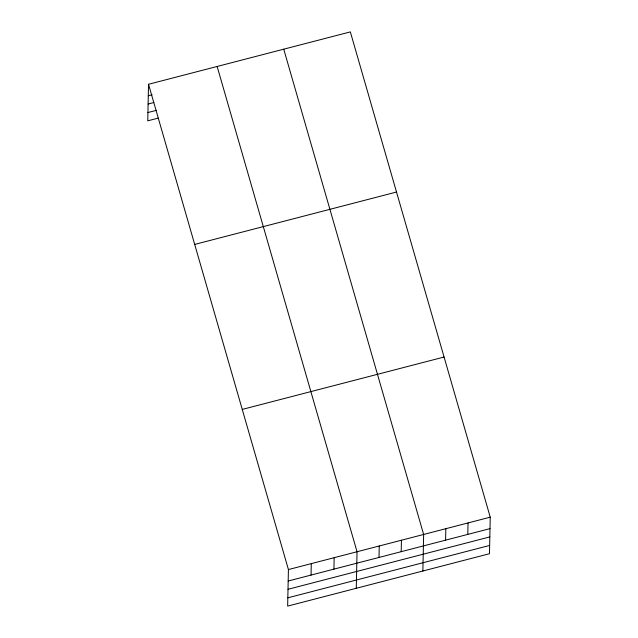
<?xml version="1.0" encoding="UTF-8"?>
<svg xmlns="http://www.w3.org/2000/svg" width="638" height="638" viewBox="0 0 638 638"><rect width="100%" height="100%" fill="white"/><g stroke="black" fill="none" stroke-linecap="round" stroke-linejoin="round"><path stroke-width="0.96" d="M148.526 84.28L288.424 569.559L287.658 606.1L489.474 553.72L490.239 517.171L350.342 31.9L148.526 84.28L147.761 120.829L158.248 118.102M311.057 575.077L311.296 563.617M333.929 569.136L334.168 557.684M356.275 588.292L357.041 551.75L217.143 66.472M378.996 557.445L379.243 545.984M401.198 551.679L401.438 540.226M422.874 571.002L423.64 534.461L283.743 49.19M445.595 540.155L445.842 528.703M467.798 534.397L468.037 522.937M148.287 95.74L152.099 94.751M148.112 104.018L153.83 102.535M147.936 112.543L156.509 110.318M194.694 244.426L396.509 192.038M242.257 409.413L444.072 357.033M288.424 569.559L490.239 517.171M288.185 581.011L490 528.631M288.009 589.289L489.825 536.909M287.834 597.822L489.649 545.442"/></g></svg>
